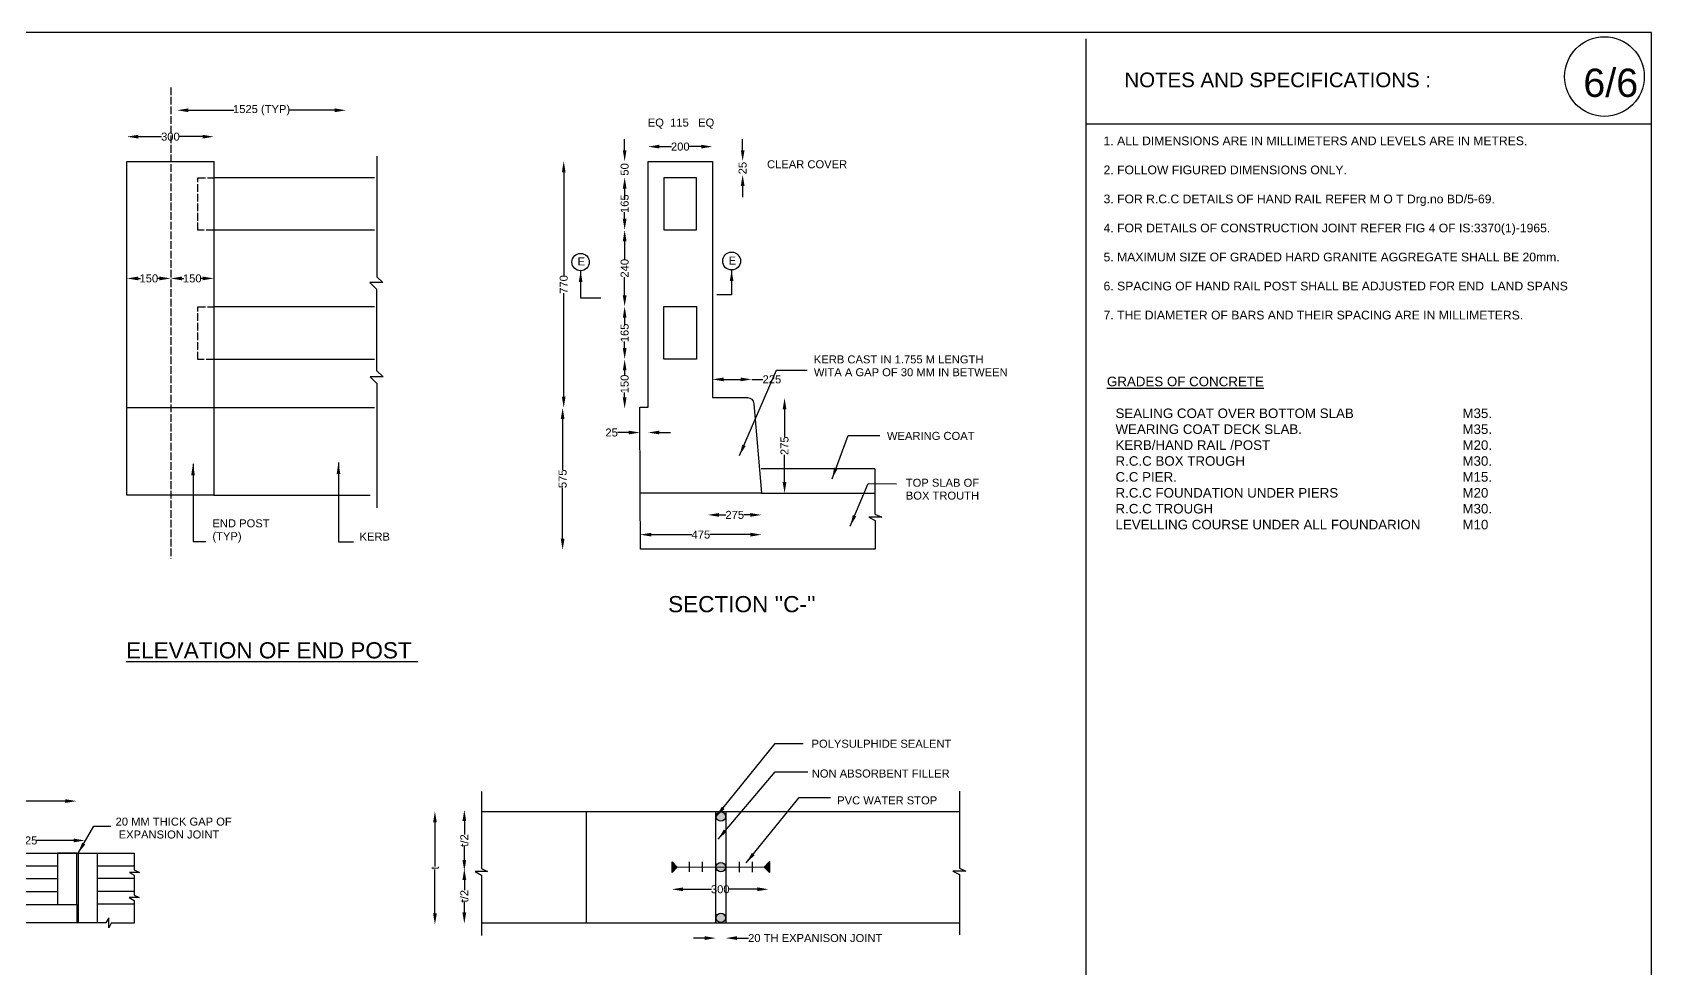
# Model space of a CAD drawing. Header units: millimetres. Extents: x 5124 to 3901474, y 2311 to 11989026.
# Drawn here: x 3896416 to 3901474, y 11986104 to 11989026 of the extents above; entities that cross this region are included whole.
import ezdxf

# ---------------------------------------------------------------- set-up
doc = ezdxf.new("R2010")
doc.units = ezdxf.units.MM
doc.header["$MEASUREMENT"] = 0
doc.linetypes.add('ACAD_ISO02W100', pattern=[15, 12, -3])
for name, color, linetype in [('DIMENSION', 7, 'Continuous'), ('DRAWING', 7, 'Continuous'), ('TEXT', 7, 'Continuous')]:
    doc.layers.add(name, color=color, linetype=linetype)
doc.styles.get("Standard").update_dxf_attribs({"font": 'arial.ttf', "height": 25})
doc.dimstyles.get("Standard").update_dxf_attribs({"dimtxt": 25, "dimasz": 35, "dimexe": 0.18, "dimexo": 0.0625, "dimgap": 0.09, "dimtad": 0, "dimdec": 0, "dimzin": 0, "dimdsep": 46, "dimtxsty": 'Standard', "dimcen": 0.09, "dimse1": 1, "dimse2": 1, "dimadec": 0, "dimazin": 0, "dimtfac": 1, "dimtdec": 0, "dimtofl": 0, "dimtmove": 0, "dimatfit": 3, "dimfxl": 0, "dimtolj": 1, "dimtzin": 0, "dimarcsym": 0})

# ---------------------------------------------------------------- blocks, each defined once
blk = doc.blocks.new('*D16')
at = {"layer": 'Defpoints', "color": 0, "transparency": 16777216}
for p in [(3896982.9, 11988700.8), (3896711.6, 11988623.3), (3896982.9, 11988623.3)]:
    blk.add_point(p, dxfattribs=at)
at = {"layer": 'DIMENSION', "color": 0, "lineweight": -2, "transparency": 16777216}
for p, q in [((3896746.6, 11988700.8), (3896819.6, 11988700.8)), ((3896947.9, 11988700.8), (3896874.9, 11988700.8))]:
    blk.add_line(p, q, dxfattribs=at)
at = {"layer": 'DIMENSION', "color": 0, "transparency": 16777216}
for points in [[(3896746.6, 11988706.6), (3896746.6, 11988694.9), (3896711.6, 11988700.8)], [(3896947.9, 11988706.6), (3896947.9, 11988694.9), (3896982.9, 11988700.8)]]:
    blk.add_solid(points, dxfattribs=at)
at = {"layer": 'DIMENSION', "color": 0, "transparency": 16777216, "insert": (3896847.3, 11988700.8), "char_height": 25, "attachment_point": 5}
blk.add_mtext('\\A1;300', dxfattribs=at)
blk = doc.blocks.new('*D17')
at = {"layer": 'Defpoints', "color": 0, "transparency": 16777216}
for p in [(3896868.6, 11988788), (3897395.6, 11988788), (3897395.6, 11988783.2)]:
    blk.add_point(p, dxfattribs=at)
at = {"layer": 'DIMENSION', "color": 0, "lineweight": -2, "transparency": 16777216}
for p, q in [((3896903.6, 11988783.2), (3897045.2, 11988783.2)), ((3897360.6, 11988783.2), (3897218.9, 11988783.2))]:
    blk.add_line(p, q, dxfattribs=at)
at = {"layer": 'DIMENSION', "color": 0, "transparency": 16777216}
for points in [[(3896903.6, 11988789.1), (3896903.6, 11988777.4), (3896868.6, 11988783.2)], [(3897360.6, 11988789.1), (3897360.6, 11988777.4), (3897395.6, 11988783.2)]]:
    blk.add_solid(points, dxfattribs=at)
at = {"layer": 'DIMENSION', "color": 0, "transparency": 16777216, "insert": (3897132.1, 11988783.2), "char_height": 25, "attachment_point": 5}
blk.add_mtext('\\A1;1525 (TYP)', dxfattribs=at)
blk = doc.blocks.new('*D18')
at = {"layer": 'Defpoints', "color": 0, "transparency": 16777216}
for p in [(3896711.6, 11988258.2), (3896848.1, 11988258.2), (3896848.1, 11988258.2)]:
    blk.add_point(p, dxfattribs=at)
at = {"layer": 'DIMENSION', "color": 0, "lineweight": -2, "transparency": 16777216}
for p, q in [((3896746.6, 11988258.2), (3896753.4, 11988258.2)), ((3896813.1, 11988258.2), (3896806.4, 11988258.2))]:
    blk.add_line(p, q, dxfattribs=at)
at = {"layer": 'DIMENSION', "color": 0, "transparency": 16777216}
for points in [[(3896746.6, 11988264), (3896746.6, 11988252.4), (3896711.6, 11988258.2)], [(3896813.1, 11988264), (3896813.1, 11988252.4), (3896848.1, 11988258.2)]]:
    blk.add_solid(points, dxfattribs=at)
at = {"layer": 'DIMENSION', "color": 0, "transparency": 16777216, "insert": (3896779.9, 11988258.2), "char_height": 25, "attachment_point": 5}
blk.add_mtext('\\A1;150', dxfattribs=at)
blk = doc.blocks.new('*D19')
at = {"layer": 'Defpoints', "color": 0, "transparency": 16777216}
for p in [(3896848.1, 11988258.2), (3896982.9, 11988258.2), (3896982.9, 11988258.2)]:
    blk.add_point(p, dxfattribs=at)
at = {"layer": 'DIMENSION', "color": 0, "lineweight": -2, "transparency": 16777216}
for p, q in [((3896883.1, 11988258.2), (3896889, 11988258.2)), ((3896947.9, 11988258.2), (3896942, 11988258.2))]:
    blk.add_line(p, q, dxfattribs=at)
at = {"layer": 'DIMENSION', "color": 0, "transparency": 16777216}
for points in [[(3896883.1, 11988264), (3896883.1, 11988252.4), (3896848.1, 11988258.2)], [(3896947.9, 11988264), (3896947.9, 11988252.4), (3896982.9, 11988258.2)]]:
    blk.add_solid(points, dxfattribs=at)
at = {"layer": 'DIMENSION', "color": 0, "transparency": 16777216, "insert": (3896915.5, 11988258.2), "char_height": 25, "attachment_point": 5}
blk.add_mtext('\\A1;150', dxfattribs=at)
blk = doc.blocks.new('*D20')
at = {"layer": 'Defpoints', "color": 0, "transparency": 16777216}
for p in [(3898072.4, 11987854.4), (3898075.8, 11987854.4), (3898075.8, 11987410.9)]:
    blk.add_point(p, dxfattribs=at)
at = {"layer": 'DIMENSION', "color": 0, "lineweight": -2, "transparency": 16777216}
for p, q in [((3898072.4, 11987819.4), (3898072.4, 11987660.5)), ((3898072.4, 11987445.9), (3898072.4, 11987604.9))]:
    blk.add_line(p, q, dxfattribs=at)
at = {"layer": 'DIMENSION', "color": 0, "transparency": 16777216}
for points in [[(3898066.6, 11987819.4), (3898078.3, 11987819.4), (3898072.4, 11987854.4)], [(3898066.6, 11987445.9), (3898078.3, 11987445.9), (3898072.4, 11987410.9)]]:
    blk.add_solid(points, dxfattribs=at)
at = {"layer": 'DIMENSION', "color": 0, "transparency": 16777216, "insert": (3898072.4, 11987632.7), "char_height": 25, "attachment_point": 5, "rotation": 90}
blk.add_mtext('\\A1;575', dxfattribs=at)
blk = doc.blocks.new('*D21')
at = {"layer": 'Defpoints', "color": 0, "transparency": 16777216}
for p in [(3898072.4, 11988624.4), (3898075.8, 11988624.4), (3898072.4, 11987854.4)]:
    blk.add_point(p, dxfattribs=at)
at = {"layer": 'DIMENSION', "color": 0, "lineweight": -2, "transparency": 16777216}
for p, q in [((3898075.8, 11988589.4), (3898075.8, 11988267)), ((3898075.8, 11987889.4), (3898075.8, 11988211.8))]:
    blk.add_line(p, q, dxfattribs=at)
at = {"layer": 'DIMENSION', "color": 0, "transparency": 16777216}
for points in [[(3898069.9, 11988589.4), (3898081.6, 11988589.4), (3898075.8, 11988624.4)], [(3898069.9, 11987889.4), (3898081.6, 11987889.4), (3898075.8, 11987854.4)]]:
    blk.add_solid(points, dxfattribs=at)
at = {"layer": 'DIMENSION', "color": 0, "transparency": 16777216, "insert": (3898075.8, 11988239.4), "char_height": 25, "attachment_point": 5, "rotation": 90}
blk.add_mtext('\\A1;770', dxfattribs=at)
blk = doc.blocks.new('*D22')
at = {"layer": 'Defpoints', "color": 0, "transparency": 16777216}
for p in [(3898389.2, 11988623.5), (3898266.1, 11988573.8), (3898389.2, 11988573.8)]:
    blk.add_point(p, dxfattribs=at)
at = {"layer": 'DIMENSION', "color": 0, "lineweight": -2, "transparency": 16777216}
for p, q in [((3898266.1, 11988658.5), (3898266.1, 11988693.5)), ((3898266.1, 11988538.8), (3898266.1, 11988503.8))]:
    blk.add_line(p, q, dxfattribs=at)
at = {"layer": 'DIMENSION', "color": 0, "transparency": 16777216}
for points in [[(3898260.3, 11988658.5), (3898272, 11988658.5), (3898266.1, 11988623.5)], [(3898260.3, 11988538.8), (3898272, 11988538.8), (3898266.1, 11988573.8)]]:
    blk.add_solid(points, dxfattribs=at)
at = {"layer": 'DIMENSION', "color": 0, "transparency": 16777216, "insert": (3898266.1, 11988598.6), "char_height": 25, "attachment_point": 5, "rotation": 90}
blk.add_mtext('\\A1;50', dxfattribs=at)
blk = doc.blocks.new('*D23')
at = {"layer": 'Defpoints', "color": 0, "transparency": 16777216}
for p in [(3898389.2, 11988573.8), (3898266.1, 11988409.4), (3898389.2, 11988409.4)]:
    blk.add_point(p, dxfattribs=at)
at = {"layer": 'DIMENSION', "color": 0, "lineweight": -2, "transparency": 16777216}
for p, q in [((3898266.1, 11988538.8), (3898266.1, 11988518.2)), ((3898266.1, 11988444.4), (3898266.1, 11988465))]:
    blk.add_line(p, q, dxfattribs=at)
at = {"layer": 'DIMENSION', "color": 0, "transparency": 16777216}
for points in [[(3898260.3, 11988538.8), (3898272, 11988538.8), (3898266.1, 11988573.8)], [(3898260.3, 11988444.4), (3898272, 11988444.4), (3898266.1, 11988409.4)]]:
    blk.add_solid(points, dxfattribs=at)
at = {"layer": 'DIMENSION', "color": 0, "transparency": 16777216, "insert": (3898266.1, 11988491.6), "char_height": 25, "attachment_point": 5, "rotation": 90}
blk.add_mtext('\\A1;165', dxfattribs=at)
blk = doc.blocks.new('*D24')
at = {"layer": 'Defpoints', "color": 0, "transparency": 16777216}
for p in [(3898389.2, 11988409.4), (3898266.1, 11988170.4), (3898388.1, 11988170.4)]:
    blk.add_point(p, dxfattribs=at)
at = {"layer": 'DIMENSION', "color": 0, "lineweight": -2, "transparency": 16777216}
for p, q in [((3898266.1, 11988374.4), (3898266.1, 11988317.8)), ((3898266.1, 11988205.4), (3898266.1, 11988262))]:
    blk.add_line(p, q, dxfattribs=at)
at = {"layer": 'DIMENSION', "color": 0, "transparency": 16777216}
for points in [[(3898260.3, 11988374.4), (3898272, 11988374.4), (3898266.1, 11988409.4)], [(3898260.3, 11988205.4), (3898272, 11988205.4), (3898266.1, 11988170.4)]]:
    blk.add_solid(points, dxfattribs=at)
at = {"layer": 'DIMENSION', "color": 0, "transparency": 16777216, "insert": (3898266.1, 11988289.9), "char_height": 25, "attachment_point": 5, "rotation": 90}
blk.add_mtext('\\A1;240', dxfattribs=at)
blk = doc.blocks.new('*D25')
at = {"layer": 'Defpoints', "color": 0, "transparency": 16777216}
for p in [(3898388.1, 11988170.4), (3898266.1, 11988005.8), (3898388.1, 11988005.8)]:
    blk.add_point(p, dxfattribs=at)
at = {"layer": 'DIMENSION', "color": 0, "lineweight": -2, "transparency": 16777216}
for p, q in [((3898266.1, 11988135.4), (3898266.1, 11988114.7)), ((3898266.1, 11988040.8), (3898266.1, 11988061.4))]:
    blk.add_line(p, q, dxfattribs=at)
at = {"layer": 'DIMENSION', "color": 0, "transparency": 16777216}
for points in [[(3898260.3, 11988135.4), (3898272, 11988135.4), (3898266.1, 11988170.4)], [(3898260.3, 11988040.8), (3898272, 11988040.8), (3898266.1, 11988005.8)]]:
    blk.add_solid(points, dxfattribs=at)
at = {"layer": 'DIMENSION', "color": 0, "transparency": 16777216, "insert": (3898266.1, 11988088.1), "char_height": 25, "attachment_point": 5, "rotation": 90}
blk.add_mtext('\\A1;165', dxfattribs=at)
blk = doc.blocks.new('*D26')
at = {"layer": 'Defpoints', "color": 0, "transparency": 16777216}
for p in [(3898388.1, 11988005.8), (3898266.1, 11987851.7), (3898388.1, 11987851.7)]:
    blk.add_point(p, dxfattribs=at)
at = {"layer": 'DIMENSION', "color": 0, "lineweight": -2, "transparency": 16777216}
for p, q in [((3898266.1, 11987970.8), (3898266.1, 11987955.2)), ((3898266.1, 11987886.7), (3898266.1, 11987902.3))]:
    blk.add_line(p, q, dxfattribs=at)
at = {"layer": 'DIMENSION', "color": 0, "transparency": 16777216}
for points in [[(3898260.3, 11987970.8), (3898272, 11987970.8), (3898266.1, 11988005.8)], [(3898260.3, 11987886.7), (3898272, 11987886.7), (3898266.1, 11987851.7)]]:
    blk.add_solid(points, dxfattribs=at)
at = {"layer": 'DIMENSION', "color": 0, "transparency": 16777216, "insert": (3898266.1, 11987928.7), "char_height": 25, "attachment_point": 5, "rotation": 90}
blk.add_mtext('\\A1;150', dxfattribs=at)
blk = doc.blocks.new('*D27')
at = {"layer": 'Defpoints', "color": 0, "transparency": 16777216}
for p in [(3898313.6, 11987856.4), (3898339.6, 11987856.5), (3898313.6, 11987777.1)]:
    blk.add_point(p, dxfattribs=at)
at = {"layer": 'DIMENSION', "color": 0, "lineweight": -2, "transparency": 16777216}
for p, q in [((3898278.6, 11987777.1), (3898243.6, 11987777.1)), ((3898374.6, 11987777.1), (3898409.6, 11987777.1))]:
    blk.add_line(p, q, dxfattribs=at)
at = {"layer": 'DIMENSION', "color": 0, "transparency": 16777216}
for points in [[(3898278.6, 11987782.9), (3898278.6, 11987771.2), (3898313.6, 11987777.1)], [(3898374.6, 11987782.9), (3898374.6, 11987771.2), (3898339.6, 11987777.1)]]:
    blk.add_solid(points, dxfattribs=at)
at = {"layer": 'DIMENSION', "color": 0, "transparency": 16777216, "insert": (3898225.3, 11987777.1), "char_height": 25, "attachment_point": 5}
blk.add_mtext('\\A1;25', dxfattribs=at)
blk = doc.blocks.new('*D28')
at = {"layer": 'Defpoints', "color": 0, "transparency": 16777216}
for p in [(3898314.7, 11987587.3), (3898693.8, 11987587.3), (3898314.7, 11987458.3)]:
    blk.add_point(p, dxfattribs=at)
at = {"layer": 'DIMENSION', "color": 0, "lineweight": -2, "transparency": 16777216}
for p, q in [((3898349.7, 11987458.3), (3898475.9, 11987458.3)), ((3898658.8, 11987458.3), (3898532.5, 11987458.3))]:
    blk.add_line(p, q, dxfattribs=at)
at = {"layer": 'DIMENSION', "color": 0, "transparency": 16777216}
for points in [[(3898349.7, 11987464.1), (3898349.7, 11987452.4), (3898314.7, 11987458.3)], [(3898658.8, 11987464.1), (3898658.8, 11987452.4), (3898693.8, 11987458.3)]]:
    blk.add_solid(points, dxfattribs=at)
at = {"layer": 'DIMENSION', "color": 0, "transparency": 16777216, "insert": (3898504.2, 11987458.3), "char_height": 25, "attachment_point": 5}
blk.add_mtext('\\A1;475', dxfattribs=at)
blk = doc.blocks.new('*D29')
at = {"layer": 'Defpoints', "color": 0, "transparency": 16777216}
for p in [(3898526.3, 11987587.3), (3898693.8, 11987587.3), (3898526.3, 11987519.9)]:
    blk.add_point(p, dxfattribs=at)
at = {"layer": 'DIMENSION', "color": 0, "lineweight": -2, "transparency": 16777216}
for p, q in [((3898561.3, 11987519.9), (3898582, 11987519.9)), ((3898658.8, 11987519.9), (3898638.1, 11987519.9))]:
    blk.add_line(p, q, dxfattribs=at)
at = {"layer": 'DIMENSION', "color": 0, "transparency": 16777216}
for points in [[(3898561.3, 11987525.8), (3898561.3, 11987514.1), (3898526.3, 11987519.9)], [(3898658.8, 11987525.8), (3898658.8, 11987514.1), (3898693.8, 11987519.9)]]:
    blk.add_solid(points, dxfattribs=at)
at = {"layer": 'DIMENSION', "color": 0, "transparency": 16777216, "insert": (3898610, 11987519.9), "char_height": 25, "attachment_point": 5}
blk.add_mtext('\\A1;275', dxfattribs=at)
blk = doc.blocks.new('*D30')
at = {"layer": 'Defpoints', "color": 0, "transparency": 16777216}
for p in [(3898765.5, 11987884.8), (3898778.1, 11987884.8), (3898778.1, 11987587.3)]:
    blk.add_point(p, dxfattribs=at)
at = {"layer": 'DIMENSION', "color": 0, "lineweight": -2, "transparency": 16777216}
for p, q in [((3898765.5, 11987849.8), (3898765.5, 11987764.1)), ((3898765.5, 11987622.3), (3898765.5, 11987708))]:
    blk.add_line(p, q, dxfattribs=at)
at = {"layer": 'DIMENSION', "color": 0, "transparency": 16777216}
for points in [[(3898759.7, 11987849.8), (3898771.4, 11987849.8), (3898765.5, 11987884.8)], [(3898759.7, 11987622.3), (3898771.4, 11987622.3), (3898765.5, 11987587.3)]]:
    blk.add_solid(points, dxfattribs=at)
at = {"layer": 'DIMENSION', "color": 0, "transparency": 16777216, "insert": (3898765.5, 11987736), "char_height": 25, "attachment_point": 5, "rotation": 90}
blk.add_mtext('\\A1;275', dxfattribs=at)
blk = doc.blocks.new('*D31')
at = {"layer": 'Defpoints', "color": 0, "transparency": 16777216}
for p in [(3898663.1, 11987943), (3898540.2, 11987886.4), (3898663.1, 11987880.8)]:
    blk.add_point(p, dxfattribs=at)
at = {"layer": 'DIMENSION', "color": 0, "lineweight": -2, "transparency": 16777216}
for p, q in [((3898575.2, 11987943), (3898628.1, 11987943)), ((3898663.1, 11987943), (3898698.1, 11987943))]:
    blk.add_line(p, q, dxfattribs=at)
at = {"layer": 'DIMENSION', "color": 0, "transparency": 16777216}
for points in [[(3898575.2, 11987948.8), (3898575.2, 11987937.1), (3898540.2, 11987943)], [(3898628.1, 11987948.8), (3898628.1, 11987937.1), (3898663.1, 11987943)]]:
    blk.add_solid(points, dxfattribs=at)
at = {"layer": 'DIMENSION', "color": 0, "transparency": 16777216, "insert": (3898726.1, 11987943), "char_height": 25, "attachment_point": 5}
blk.add_mtext('\\A1;225', dxfattribs=at)
blk = doc.blocks.new('*D32')
at = {"layer": 'Defpoints', "color": 0, "transparency": 16777216}
for p in [(3898540.2, 11988623.5), (3898540.2, 11988582), (3898634.7, 11988582)]:
    blk.add_point(p, dxfattribs=at)
at = {"layer": 'DIMENSION', "color": 0, "lineweight": -2, "transparency": 16777216}
for p, q in [((3898634.7, 11988658.5), (3898634.7, 11988693.5)), ((3898634.7, 11988547), (3898634.7, 11988512))]:
    blk.add_line(p, q, dxfattribs=at)
at = {"layer": 'DIMENSION', "color": 0, "transparency": 16777216}
for points in [[(3898628.9, 11988658.5), (3898640.6, 11988658.5), (3898634.7, 11988623.5)], [(3898628.9, 11988547), (3898640.6, 11988547), (3898634.7, 11988582)]]:
    blk.add_solid(points, dxfattribs=at)
at = {"layer": 'DIMENSION', "color": 0, "transparency": 16777216, "insert": (3898634.7, 11988602.7), "char_height": 25, "attachment_point": 5, "rotation": 90}
blk.add_mtext('\\A1;25', dxfattribs=at)
blk = doc.blocks.new('*D33')
at = {"layer": 'Defpoints', "color": 0, "transparency": 16777216}
for p in [(3898540.2, 11988669.7), (3898339.6, 11988623.5), (3898540.2, 11988623.5)]:
    blk.add_point(p, dxfattribs=at)
at = {"layer": 'DIMENSION', "color": 0, "lineweight": -2, "transparency": 16777216}
for p, q in [((3898374.6, 11988669.7), (3898412, 11988669.7)), ((3898505.2, 11988669.7), (3898467.7, 11988669.7))]:
    blk.add_line(p, q, dxfattribs=at)
at = {"layer": 'DIMENSION', "color": 0, "transparency": 16777216}
for points in [[(3898374.6, 11988675.6), (3898374.6, 11988663.9), (3898339.6, 11988669.7)], [(3898505.2, 11988675.6), (3898505.2, 11988663.9), (3898540.2, 11988669.7)]]:
    blk.add_solid(points, dxfattribs=at)
at = {"layer": 'DIMENSION', "color": 0, "transparency": 16777216, "insert": (3898439.9, 11988669.7), "char_height": 25, "attachment_point": 5}
blk.add_mtext('\\A1;200', dxfattribs=at)
blk = doc.blocks.new('*D34')
at = {"layer": 'Defpoints', "color": 0, "transparency": 16777216}
for p in [(3898413.6, 11986353.5), (3898715.8, 11986353.5), (3898715.8, 11986351.1)]:
    blk.add_point(p, dxfattribs=at)
at = {"layer": 'DIMENSION', "color": 0, "lineweight": -2, "transparency": 16777216}
for p, q in [((3898448.6, 11986351.1), (3898537, 11986351.1)), ((3898680.8, 11986351.1), (3898592.3, 11986351.1))]:
    blk.add_line(p, q, dxfattribs=at)
at = {"layer": 'DIMENSION', "color": 0, "transparency": 16777216}
for points in [[(3898448.6, 11986357), (3898448.6, 11986345.3), (3898413.6, 11986351.1)], [(3898680.8, 11986357), (3898680.8, 11986345.3), (3898715.8, 11986351.1)]]:
    blk.add_solid(points, dxfattribs=at)
at = {"layer": 'DIMENSION', "color": 0, "transparency": 16777216, "insert": (3898564.7, 11986351.1), "char_height": 25, "attachment_point": 5}
blk.add_mtext('\\A1;300', dxfattribs=at)
blk = doc.blocks.new('*D35')
at = {"layer": 'Defpoints', "color": 0, "transparency": 16777216}
for p in [(3897765.4, 11986415.5), (3897765.4, 11986415.5), (3897765.4, 11986243.9)]:
    blk.add_point(p, dxfattribs=at)
at = {"layer": 'DIMENSION', "color": 0, "lineweight": -2, "transparency": 16777216}
for p, q in [((3897765.4, 11986380.5), (3897765.4, 11986347.9)), ((3897765.4, 11986278.9), (3897765.4, 11986311.4))]:
    blk.add_line(p, q, dxfattribs=at)
at = {"layer": 'DIMENSION', "color": 0, "transparency": 16777216}
for points in [[(3897759.5, 11986380.5), (3897771.2, 11986380.5), (3897765.4, 11986415.5)], [(3897759.5, 11986278.9), (3897771.2, 11986278.9), (3897765.4, 11986243.9)]]:
    blk.add_solid(points, dxfattribs=at)
at = {"layer": 'DIMENSION', "color": 0, "transparency": 16777216, "insert": (3897765.4, 11986329.7), "char_height": 25, "attachment_point": 5, "rotation": 90}
blk.add_mtext('\\A1;t/2', dxfattribs=at)
blk = doc.blocks.new('*D36')
at = {"layer": 'Defpoints', "color": 0, "transparency": 16777216}
for p in [(3897764.1, 11986599.1), (3897765.4, 11986599.1), (3897764.1, 11986408)]:
    blk.add_point(p, dxfattribs=at)
at = {"layer": 'DIMENSION', "color": 0, "lineweight": -2, "transparency": 16777216}
for p, q in [((3897765.4, 11986564.1), (3897765.4, 11986521.8)), ((3897765.4, 11986443), (3897765.4, 11986485.3))]:
    blk.add_line(p, q, dxfattribs=at)
at = {"layer": 'DIMENSION', "color": 0, "transparency": 16777216}
for points in [[(3897759.5, 11986564.1), (3897771.2, 11986564.1), (3897765.4, 11986599.1)], [(3897759.5, 11986443), (3897771.2, 11986443), (3897765.4, 11986408)]]:
    blk.add_solid(points, dxfattribs=at)
at = {"layer": 'DIMENSION', "color": 0, "transparency": 16777216, "insert": (3897765.4, 11986503.6), "char_height": 25, "attachment_point": 5, "rotation": 90}
blk.add_mtext('\\A1;t/2', dxfattribs=at)
blk = doc.blocks.new('*D37')
at = {"layer": 'Defpoints', "color": 0, "transparency": 16777216}
for p in [(3897673.5, 11986594.7), (3897681.4, 11986594.7), (3897681.4, 11986240.6)]:
    blk.add_point(p, dxfattribs=at)
at = {"layer": 'DIMENSION', "color": 0, "lineweight": -2, "transparency": 16777216}
for p, q in [((3897673.5, 11986559.7), (3897673.5, 11986422.1)), ((3897673.5, 11986275.6), (3897673.5, 11986413.1))]:
    blk.add_line(p, q, dxfattribs=at)
at = {"layer": 'DIMENSION', "color": 0, "transparency": 16777216}
for points in [[(3897667.7, 11986559.7), (3897679.4, 11986559.7), (3897673.5, 11986594.7)], [(3897667.7, 11986275.6), (3897679.4, 11986275.6), (3897673.5, 11986240.6)]]:
    blk.add_solid(points, dxfattribs=at)
at = {"layer": 'DIMENSION', "color": 0, "transparency": 16777216, "insert": (3897673.5, 11986417.6), "char_height": 25, "attachment_point": 5, "rotation": 90}
blk.add_mtext('\\A1;t', dxfattribs=at)
blk = doc.blocks.new('*D38')
at = {"layer": 'Defpoints', "color": 0, "transparency": 16777216}
for p in [(3898550.9, 11986246.8), (3898582.5, 11986246.8), (3898582.5, 11986198.8)]:
    blk.add_point(p, dxfattribs=at)
at = {"layer": 'DIMENSION', "color": 0, "lineweight": -2, "transparency": 16777216}
for p, q in [((3898515.9, 11986198.8), (3898480.9, 11986198.8)), ((3898617.5, 11986198.8), (3898652.5, 11986198.8))]:
    blk.add_line(p, q, dxfattribs=at)
at = {"layer": 'DIMENSION', "color": 0, "transparency": 16777216}
for points in [[(3898515.9, 11986204.6), (3898515.9, 11986192.9), (3898550.9, 11986198.8)], [(3898617.5, 11986204.6), (3898617.5, 11986192.9), (3898582.5, 11986198.8)]]:
    blk.add_solid(points, dxfattribs=at)
at = {"layer": 'DIMENSION', "color": 0, "transparency": 16777216, "insert": (3898861.3, 11986198.8), "char_height": 25, "attachment_point": 5}
blk.add_mtext('\\A1;20 TH EXPANISON JOINT', dxfattribs=at)
blk = doc.blocks.new('*D57')
at = {"layer": 'Defpoints', "color": 0, "transparency": 16777216}
for p in [(3896205.5, 11986500.6), (3896580.1, 11986503.5), (3896580.1, 11986500.6)]:
    blk.add_point(p, dxfattribs=at)
at = {"layer": 'DIMENSION', "color": 0, "lineweight": -2, "transparency": 16777216}
for p, q in [((3896240.5, 11986503.5), (3896356.5, 11986503.5)), ((3896545.1, 11986503.5), (3896429.1, 11986503.5))]:
    blk.add_line(p, q, dxfattribs=at)
at = {"layer": 'DIMENSION', "color": 0, "transparency": 16777216}
for points in [[(3896240.5, 11986509.4), (3896240.5, 11986497.7), (3896205.5, 11986503.5)], [(3896545.1, 11986509.4), (3896545.1, 11986497.7), (3896580.1, 11986503.5)]]:
    blk.add_solid(points, dxfattribs=at)
at = {"layer": 'DIMENSION', "color": 0, "transparency": 16777216, "insert": (3896392.8, 11986503.5), "char_height": 25, "attachment_point": 5}
blk.add_mtext('\\A1;1525', dxfattribs=at)
blk = doc.blocks.new('*D58')
at = {"layer": 'Defpoints', "color": 0, "transparency": 16777216}
for p in [(3896553.9, 11986626.5), (3893550.2, 11986614.9), (3896553.9, 11986614.9)]:
    blk.add_point(p, dxfattribs=at)
at = {"layer": 'DIMENSION', "color": 0, "lineweight": -2, "transparency": 16777216}
for p, q in [((3893585.2, 11986626.5), (3894779.5, 11986626.5)), ((3896518.9, 11986626.5), (3895324.5, 11986626.5))]:
    blk.add_line(p, q, dxfattribs=at)
at = {"layer": 'DIMENSION', "color": 0, "transparency": 16777216}
for points in [[(3893585.2, 11986632.3), (3893585.2, 11986620.7), (3893550.2, 11986626.5)], [(3896518.9, 11986632.3), (3896518.9, 11986620.7), (3896553.9, 11986626.5)]]:
    blk.add_solid(points, dxfattribs=at)
at = {"layer": 'DIMENSION', "color": 0, "transparency": 16777216, "insert": (3895052, 11986626.5), "char_height": 25, "attachment_point": 5}
blk.add_mtext('\\A1;12500 C/C OF EXPANSION JOINT', dxfattribs=at)

msp = doc.modelspace()

# ---------------------------------------------------------------- hatches: boundary and pattern name
at = {"layer": 'DRAWING'}
h = msp.add_hatch(color=256, dxfattribs=at)
edge = h.paths.add_edge_path()
edge.add_arc((3898566.6, 11986261.7), 14.6, 0, 360)
edge = h.paths.add_edge_path()
edge.add_arc((3898566.6, 11986420.3), 14.6, 0, 360)
edge = h.paths.add_edge_path()
edge.add_arc((3898566.6, 11986578.2), 14.6, 0, 360)
for points in [[(3898414.2, 11986436.9), (3898430.2, 11986420.6), (3898414.2, 11986403.8)], [(3898718.4, 11986438.1), (3898718.4, 11986403.8), (3898702.1, 11986419.7)]]:
    msp.add_hatch(color=256, dxfattribs=at).paths.add_polyline_path(points)

# ---------------------------------------------------------------- linework, layer by layer
at = {"layer": 'DIMENSION'}
msp.add_lwpolyline([(3901469.9, 11988740.3), (3899707, 11988740.3)], dxfattribs=at)
for centre, radius in [((3901326.5, 11988888.5), 124.4), ((3898128.6, 11988309.4), 27), ((3898600.2, 11988312.5), 27.8)]:
    msp.add_circle(centre, radius, dxfattribs=at)
at = {"layer": 'DRAWING'}
for points in [[(3901473.8, 11989026.3), (3893163.5, 11989026.3), (3893163.5, 11983545.7), (3901473.8, 11983545.7)], [(3896711.6, 11988623.3), (3896982.9, 11988623.3), (3896982.9, 11987581.7), (3896711.6, 11987581.7)], [(3898389.2, 11988573.8), (3898489.9, 11988573.8), (3898489.9, 11988409.4), (3898389.2, 11988409.4)], [(3898388.1, 11988170.4), (3898490.1, 11988170.4), (3898490.1, 11988005.8), (3898388.1, 11988005.8)], [(3896554.9, 11986463.7), (3896495, 11986463.7), (3896495, 11986303.9), (3896554.9, 11986303.9)]]:
    msp.add_lwpolyline(points, close=True, dxfattribs=at)
for points in [[(3899707.8, 11983545.6), (3899707.8, 11989006.2)], [(3897492.1, 11988640.1), (3897492.1, 11988263.6), (3897510.7, 11988245), (3897470.1, 11988245), (3897490.7, 11988224.8), (3897490.7, 11987971.1), (3897511.6, 11987951), (3897471.5, 11987951), (3897492.1, 11987930.5), (3897492.1, 11987542.3)], [(3897484.3, 11988572.7), (3896982.9, 11988572.7)], [(3897484.6, 11988408.5), (3896982.9, 11988408.5)], [(3897484.3, 11988169.6), (3896982.9, 11988169.6)], [(3897484.6, 11988005.4), (3896982.9, 11988005.4)], [(3896711.6, 11987854.9), (3897484.3, 11987854.9)], [(3899047.6, 11987663.5), (3899047.6, 11987522.4), (3899068.9, 11987512.6), (3899028.4, 11987512.6), (3899048.3, 11987503), (3899048.3, 11987412.6), (3898315.4, 11987412.6), (3898314.7, 11987587.3)], [(3899047.6, 11987663.5), (3898692, 11987663.5)], [(3898693.8, 11987587.3), (3899047.6, 11987587.3)], [(3896982.9, 11987581.7), (3897471.5, 11987581.7)], [(3897818.9, 11986656.2), (3897818.9, 11986416.1), (3897838.1, 11986406.2), (3897798.9, 11986406.2), (3897819.1, 11986395.4), (3897819.1, 11986206.5)], [(3899311.5, 11986657.2), (3899311.5, 11986417.4), (3899331.8, 11986407.5), (3899291.3, 11986407.5), (3899312.2, 11986396.8), (3899312.2, 11986208.6)], [(3897818.9, 11986594.2), (3899311.5, 11986594.2)], [(3898145.6, 11986591.8), (3898145.6, 11986245.1)], [(3898550.9, 11986246.8), (3898550.9, 11986594.2)], [(3898582.5, 11986594.2), (3898582.5, 11986246.8)], [(3893501.3, 11986303.9), (3896554.9, 11986303.9), (3896554.9, 11986463.7)], [(3893550.3, 11986463.7), (3896733.9, 11986463.7), (3896733.9, 11986412.3), (3896750.5, 11986403.7), (3896719, 11986403.7), (3896734.2, 11986395.5), (3896734.2, 11986333.2), (3896749.9, 11986325.2), (3896718.2, 11986325.2), (3896734.2, 11986316), (3896734.2, 11986245.8), (3896662.2, 11986245.8), (3896654.5, 11986230.6), (3896654.5, 11986261.8), (3896646, 11986245.9), (3896179.8, 11986245.9)], [(3896173.9, 11986424.6), (3896495, 11986424.6)], [(3896559, 11986463.7), (3896559, 11986245.9)], [(3896619, 11986463.7), (3896619, 11986245.9)], [(3898414.2, 11986436.9), (3898430.2, 11986420.6), (3898414.2, 11986403.8), (3898414.2, 11986436.9)], [(3898718.4, 11986438.1), (3898718.4, 11986403.8), (3898702.1, 11986419.7), (3898718.4, 11986438.1)], [(3896173.9, 11986384.7), (3896495, 11986384.7)], [(3896733.9, 11986423.5), (3896619, 11986423.5)], [(3896734.2, 11986384.9), (3896619, 11986384.9)], [(3896173.9, 11986344.2), (3896495, 11986344.2)], [(3896734.2, 11986344.7), (3896619, 11986344.7)], [(3896554.9, 11986303.9), (3896554.9, 11986245.9)], [(3896734.2, 11986304.9), (3896619, 11986304.9)], [(3897819.1, 11986246.8), (3899312.2, 11986246.8)]]:
    msp.add_lwpolyline(points, dxfattribs=at)
at = {"layer": 'DRAWING', "linetype": 'ACAD_ISO02W100', "ltscale": 2}
for points in [[(3896848.1, 11988854.8), (3896848.1, 11987384.2)], [(3896982.9, 11988408.5), (3896932.7, 11988408.5), (3896932.7, 11988572.7), (3896982.9, 11988572.7)], [(3896982.9, 11988005.4), (3896932.7, 11988005.4), (3896932.7, 11988169.6), (3896982.9, 11988169.6)]]:
    msp.add_lwpolyline(points, dxfattribs=at)
at = {"layer": 'DRAWING'}
msp.add_lwpolyline([(3898313.6, 11987856.5), (3898339.6, 11987856.5), (3898339.6, 11988623.5), (3898540.2, 11988623.5), (3898540.2, 11987886.4), (3898649.3, 11987886.4, -0.405823), (3898669.1, 11987867.2), (3898693.8, 11987587.3), (3898314.7, 11987587.3), (3898313.6, 11987856.5)], format="xyb", dxfattribs=at)
at = {"layer": 'DRAWING', "const_width": 4}
for points in [[(3898467.7, 11986437.1), (3898467.7, 11986404.7)], [(3898508.4, 11986437.1), (3898508.4, 11986405.1)], [(3898624.5, 11986437), (3898624.5, 11986404.5)], [(3898665, 11986437), (3898665, 11986404.3)], [(3898414.4, 11986420.2), (3898719.3, 11986420.2)]]:
    msp.add_lwpolyline(points, dxfattribs=at)
at = {"layer": 'DRAWING'}
for centre in [(3898566.6, 11986578.2), (3898566.6, 11986420.3), (3898566.6, 11986261.7)]:
    msp.add_circle(centre, 14.6, dxfattribs=at)

# ---------------------------------------------------------------- texts
at = {"layer": 'TEXT'}
for s, height, p in [('6/6', 88.27, (3901260.5, 11988824.9)), ('NOTES AND SPECIFICATIONS :', 45.702, (3899827.1, 11988855.2)), ('EQ  115   EQ', 25, (3898338.3, 11988732.3)), ('CLEAR COVER', 25, (3898710.8, 11988602.1)), ('E', 25, (3898119, 11988298.7)), ('E', 25, (3898591, 11988301.6)), ('KERB CAST IN 1.755 M LENGTH', 25, (3898857.1, 11987993)), ('WITA A GAP OF 30 MM IN BETWEEN ', 25, (3898857.1, 11987952.8)), ('WEARING COAT ', 25, (3899085.4, 11987754.1)), ('TOP SLAB OF ', 25, (3899144.3, 11987607.9)), ('BOX TROUTH', 25, (3899144.3, 11987567.7)), ('END POST ', 25, (3896978.5, 11987481.2)), ('(TYP)', 25, (3896978.5, 11987441)), ('KERB ', 25, (3897437.9, 11987439.7)), ("SECTION ''C-''", 50.424, (3898401.8, 11987216.2)), ('%%UELEVATION OF END POST ', 50.424, (3896708.7, 11987072)), ('POLYSULPHIDE SEALENT', 25, (3898849.8, 11986793.1)), ('NON ABSORBENT FILLER ', 25, (3898850.5, 11986700.1)), ('PVC WATER STOP', 25, (3898930, 11986616.3)), ('20 MM THICK GAP OF', 25, (3896676, 11986549.9)), (' EXPANSION JOINT ', 25, (3896676, 11986509.7))]:
    msp.add_text(s, height=height, dxfattribs=at).set_placement(p)
at = {"layer": 'TEXT', "attachment_point": 1}
for s, insert, char_height, width in [('\\pi-81.585,l108.78,t108.78;1. ALL DIMENSIONS ARE IN MILLIMETERS AND LEVELS ARE IN METRES.\\P\\P2. FOLLOW FIGURED DIMENSIONS ONLY.\\P\\P3. FOR R.C.C DETAILS OF HAND RAIL REFER M O T Drg.no BD/5-69.\\P\\P4. FOR DETAILS OF CONSTRUCTION JOINT REFER FIG 4 OF IS:3370(1)-1965.\\P\\P5. MAXIMUM SIZE OF GRADED HARD GRANITE AGGREGATE SHALL BE 20mm.\\P\\P6. SPACING OF HAND RAIL POST SHALL BE ADJUSTED FOR END  LAND SPANS\\P\\P7. THE DIAMETER OF BARS AND THEIR SPACING ARE IN MILLIMETERS.', (3899734.8, 11988701.3), 27.195, 1602.311), ('        {\\LGRADES OF CONCRETE \\P}\\P^ISEALING COAT OVER BOTTOM SLAB ^I^I^I M35.\\P^IWEARING COAT DECK SLAB.^I^I^I^I^I M35.\\P^IKERB/HAND RAIL /POST^I^I^I^I^I M20.\\P^IR.C.C BOX TROUGH^I^I^I^I^I^I M30.\\P^IC.C PIER.^I^I^I^I^I^I^I^I M15.\\P^IR.C.C FOUNDATION UNDER PIERS ^I^I^I^I M20\\P^IR.C.C TROUGH^I^I^I^I^I^I^I M30.\\P^ILEVELLING COURSE UNDER ALL FOUNDARION^I^I M10 ', (3899680.1, 11987951.4), 29.782, 1754.739)]:
    msp.add_mtext(s, dxfattribs=dict(at, insert=insert, char_height=char_height, width=width))

# ---------------------------------------------------------------- dimensions: what is measured, and where the dimension line sits
at = {"layer": 'DIMENSION'}
for base, p1, p2, text, picture, middle in [((3897395.6, 11988783.2), (3896868.6, 11988788), (3897395.6, 11988788), '1525 (TYP)', '*D17', (3897132.1, 11988783.2)), ((3896982.9, 11988700.8), (3896711.6, 11988623.3), (3896982.9, 11988623.3), '300', '*D16', (3896847.3, 11988700.8)), ((3898540.2, 11988669.7), (3898339.6, 11988623.5), (3898540.2, 11988623.5), '200', '*D33', (3898439.9, 11988669.7)), ((3896848.1, 11988258.2), (3896711.6, 11988258.2), (3896848.1, 11988258.2), '150', '*D18', (3896779.9, 11988258.2)), ((3896982.9, 11988258.2), (3896848.1, 11988258.2), (3896982.9, 11988258.2), '150', '*D19', (3896915.5, 11988258.2)), ((3898663.1, 11987943), (3898540.2, 11987886.4), (3898663.1, 11987880.8), '225', '*D31', (3898726.1, 11987943)), ((3898313.6, 11987777.1), (3898339.6, 11987856.5), (3898313.6, 11987856.4), '25', '*D27', (3898225.3, 11987777.1)), ((3898314.7, 11987458.3), (3898693.8, 11987587.3), (3898314.7, 11987587.3), '475', '*D28', (3898504.2, 11987458.3)), ((3898526.3, 11987519.9), (3898693.8, 11987587.3), (3898526.3, 11987587.3), '275', '*D29', (3898610, 11987519.9)), ((3896553.9, 11986626.5), (3893550.2, 11986614.9), (3896553.9, 11986614.9), '12500 C/C OF EXPANSION JOINT', '*D58', (3895052, 11986626.5)), ((3896580.1, 11986503.5), (3896205.5, 11986500.6), (3896580.1, 11986500.6), '1525', '*D57', (3896392.8, 11986503.5)), ((3898715.8, 11986351.1), (3898413.6, 11986353.5), (3898715.8, 11986353.5), '300', '*D34', (3898564.7, 11986351.1)), ((3898582.5, 11986198.8), (3898550.9, 11986246.8), (3898582.5, 11986246.8), '20 TH EXPANISON JOINT', '*D38', (3898861.3, 11986198.8))]:
    dim = msp.add_linear_dim(base=base, p1=p1, p2=p2, text=text, dimstyle='Standard', dxfattribs=at)
    dim.commit()
    dim.dimension.update_dxf_attribs({"geometry": picture, "text_midpoint": middle})
for base, p1, p2, picture, middle in [((3898266.1, 11988573.8), (3898389.2, 11988623.5), (3898389.2, 11988573.8), '*D22', (3898266.1, 11988598.6)), ((3898075.8, 11988624.4), (3898072.4, 11987854.4), (3898072.4, 11988624.4), '*D21', (3898075.8, 11988239.4)), ((3898266.1, 11988005.8), (3898388.1, 11988170.4), (3898388.1, 11988005.8), '*D25', (3898266.1, 11988088.1))]:
    dim = msp.add_linear_dim(base=base, p1=p1, p2=p2, angle=90, dimstyle='Standard', dxfattribs=at)
    dim.commit()
    dim.dimension.update_dxf_attribs({"geometry": picture, "text_midpoint": middle})
for base, p1, p2, text, picture, middle in [((3898634.7, 11988582), (3898540.2, 11988623.5), (3898540.2, 11988582), '25', '*D32', (3898634.7, 11988602.7)), ((3898266.1, 11988409.4), (3898389.2, 11988573.8), (3898389.2, 11988409.4), '165', '*D23', (3898266.1, 11988491.6)), ((3898266.1, 11988170.4), (3898389.2, 11988409.4), (3898388.1, 11988170.4), '240', '*D24', (3898266.1, 11988289.9)), ((3898266.1, 11987851.7), (3898388.1, 11988005.8), (3898388.1, 11987851.7), '150', '*D26', (3898266.1, 11987928.7)), ((3898072.4, 11987854.4), (3898075.8, 11987410.9), (3898075.8, 11987854.4), '575', '*D20', (3898072.4, 11987632.7)), ((3898765.5, 11987884.8), (3898778.1, 11987587.3), (3898778.1, 11987884.8), '275', '*D30', (3898765.5, 11987736)), ((3897673.5, 11986594.7), (3897681.4, 11986240.6), (3897681.4, 11986594.7), 't', '*D37', (3897673.5, 11986417.6)), ((3897765.4, 11986599.1), (3897764.1, 11986408), (3897764.1, 11986599.1), 't/2', '*D36', (3897765.4, 11986503.6)), ((3897765.4, 11986415.5), (3897765.4, 11986243.9), (3897765.4, 11986415.5), 't/2', '*D35', (3897765.4, 11986329.7))]:
    dim = msp.add_linear_dim(base=base, p1=p1, p2=p2, angle=90, text=text, dimstyle='Standard', dxfattribs=at)
    dim.commit()
    dim.dimension.update_dxf_attribs({"geometry": picture, "text_midpoint": middle})

# ---------------------------------------------------------------- leaders
for points in [[(3898128.6, 11988282.4), (3898128.6, 11988197.7), (3898191.9, 11988197.7)], [(3898600.2, 11988284.7), (3898600.2, 11988207.5), (3898554.4, 11988207.5)], [(3898624.9, 11987705.3), (3898739.9, 11987971.8), (3898835.8, 11987971.8)], [(3898913.8, 11987632.8), (3898964, 11987768.2), (3899063.5, 11987768.2)], [(3896917.9, 11987679), (3896917.9, 11987436.8), (3896958.1, 11987436.8)], [(3897372.2, 11987683.1), (3897372.2, 11987436.1), (3897419.1, 11987436.1)], [(3898970.6, 11987485.1), (3899026.5, 11987617.7), (3899115.6, 11987616.7)], [(3898552, 11986578.2), (3898736.3, 11986805.8), (3898824.1, 11986805.8)], [(3898558, 11986507.7), (3898736.4, 11986717.9), (3898838.2, 11986717.9)], [(3898645.9, 11986433.8), (3898810.9, 11986637.9), (3898909.3, 11986637.9)], [(3896559, 11986463.7), (3896607.8, 11986547.8), (3896661.6, 11986547.8)]]:
    msp.add_leader(points, dimstyle='Standard', override={"dimgap": 0.09, "dimtad": 0}, dxfattribs=at)

doc.saveas('drawing.dxf')
